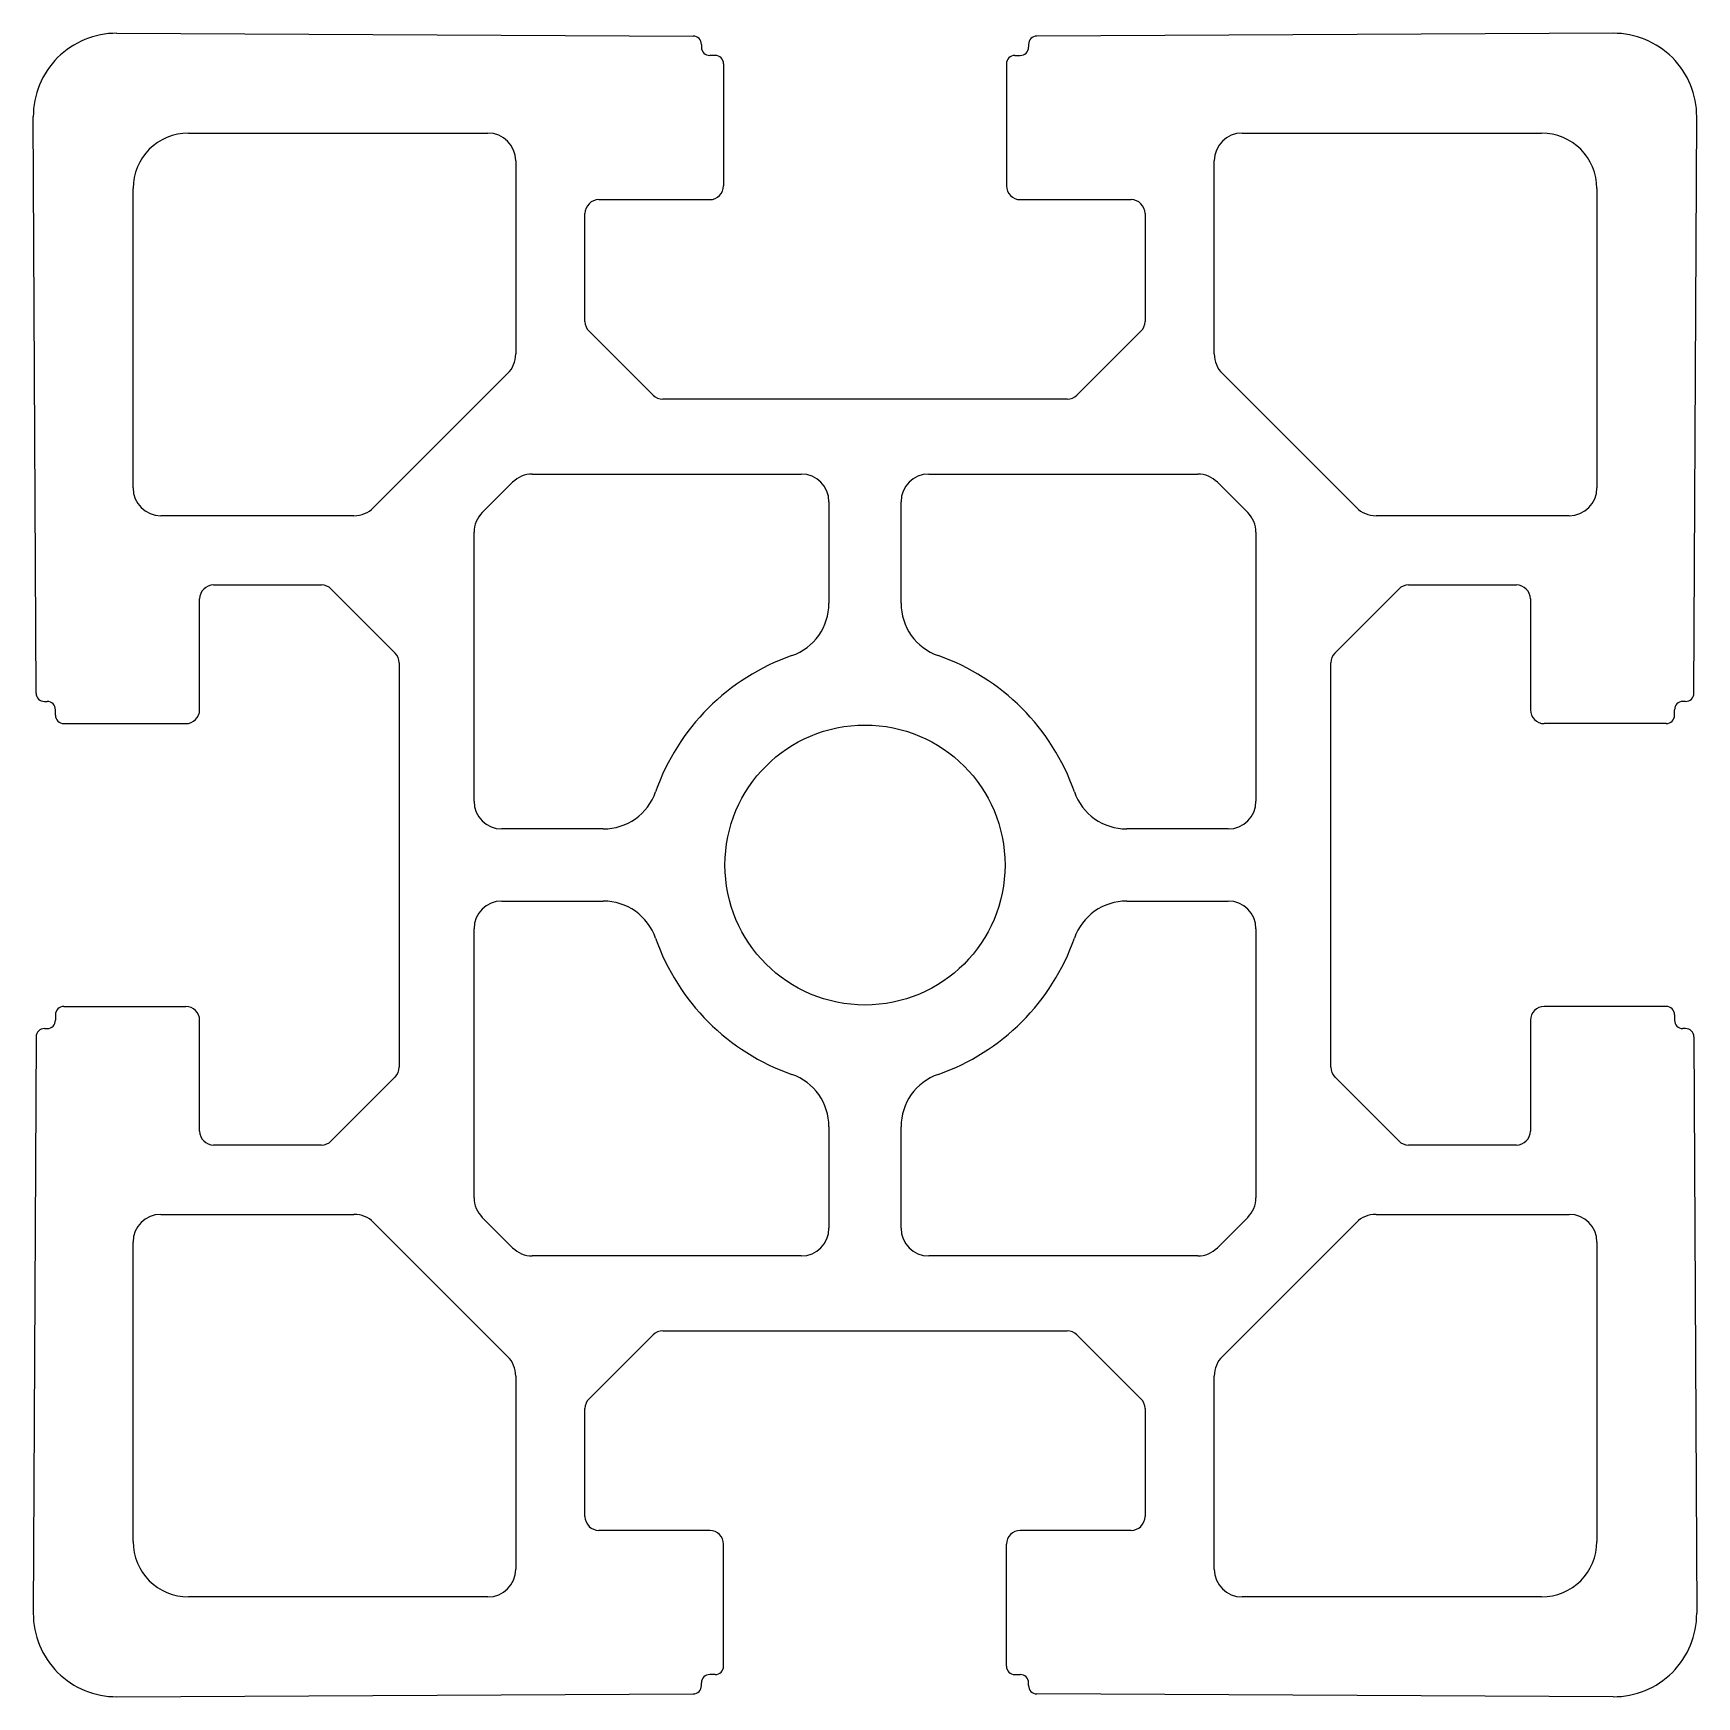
# Model space of a CAD drawing. Extents: x 2077.5 to 2137.5, y 1756.9 to 1816.9.
import ezdxf

# ---------------------------------------------------------------- set-up
doc = ezdxf.new("R2010")
doc.units = 0
doc.layers.get('0').update_dxf_attribs({"linetype": 'CONTINUOUS'})

msp = doc.modelspace()

# ---------------------------------------------------------------- linework, layer by layer
for p, q in [((2080.515, 1816.888), (2101.302, 1816.789)), ((2134.487, 1816.888), (2113.7, 1816.789)), ((2101.601, 1816.489), (2101.601, 1816.388)), ((2113.401, 1816.489), (2113.401, 1816.388)), ((2102.101, 1816.088), (2101.901, 1816.088)), ((2102.401, 1815.788), (2102.401, 1811.388)), ((2112.601, 1815.788), (2112.601, 1811.388)), ((2112.901, 1816.088), (2113.101, 1816.088)), ((2077.601, 1793.087), (2077.501, 1813.874)), ((2137.401, 1793.087), (2137.501, 1813.874)), ((2083.101, 1813.288), (2093.901, 1813.288)), ((2121.101, 1813.288), (2131.901, 1813.288)), ((2094.901, 1812.288), (2094.901, 1805.32)), ((2120.101, 1805.32), (2120.101, 1812.288)), ((2081.101, 1800.488), (2081.101, 1811.288)), ((2097.901, 1810.888), (2101.901, 1810.888)), ((2113.101, 1810.888), (2117.101, 1810.888)), ((2133.901, 1811.288), (2133.901, 1800.488)), ((2097.401, 1806.495), (2097.401, 1810.388)), ((2117.601, 1810.388), (2117.601, 1806.495)), ((2099.855, 1803.835), (2097.547, 1806.142)), ((2117.455, 1806.142), (2115.147, 1803.835)), ((2094.608, 1804.613), (2089.776, 1799.781)), ((2125.226, 1799.781), (2120.394, 1804.613)), ((2114.794, 1803.688), (2100.208, 1803.688)), ((2093.694, 1799.598), (2094.792, 1800.695)), ((2095.499, 1800.988), (2105.201, 1800.988)), ((2109.801, 1800.988), (2119.503, 1800.988)), ((2120.21, 1800.695), (2121.308, 1799.598)), ((2089.069, 1799.488), (2082.101, 1799.488)), ((2106.201, 1799.988), (2106.201, 1796.328)), ((2108.801, 1796.328), (2108.801, 1799.988)), ((2132.901, 1799.488), (2125.933, 1799.488)), ((2093.401, 1789.188), (2093.401, 1798.891)), ((2121.601, 1798.891), (2121.601, 1789.188)), ((2083.501, 1792.488), (2083.501, 1796.488)), ((2084.001, 1796.988), (2087.894, 1796.988)), ((2088.247, 1796.842), (2090.555, 1794.535)), ((2124.447, 1794.535), (2126.755, 1796.842)), ((2127.108, 1796.988), (2131.001, 1796.988)), ((2131.501, 1796.488), (2131.501, 1792.488)), ((2090.701, 1794.181), (2090.701, 1779.595)), ((2124.301, 1779.595), (2124.301, 1794.181)), ((2077.901, 1792.788), (2078.001, 1792.788)), ((2078.301, 1792.288), (2078.301, 1792.488)), ((2136.701, 1792.288), (2136.701, 1792.488)), ((2137.101, 1792.788), (2137.001, 1792.788)), ((2078.601, 1791.988), (2083.001, 1791.988)), ((2136.401, 1791.988), (2132.001, 1791.988)), ((2098.061, 1788.188), (2094.401, 1788.188)), ((2120.601, 1788.188), (2116.941, 1788.188)), ((2094.401, 1785.588), (2098.061, 1785.588)), ((2116.941, 1785.588), (2120.601, 1785.588)), ((2093.401, 1774.886), (2093.401, 1784.588)), ((2121.601, 1784.588), (2121.601, 1774.886)), ((2078.301, 1781.488), (2078.301, 1781.288)), ((2078.601, 1781.788), (2083.001, 1781.788)), ((2136.401, 1781.788), (2132.001, 1781.788)), ((2136.701, 1781.488), (2136.701, 1781.288)), ((2077.901, 1780.988), (2078.001, 1780.988)), ((2083.501, 1777.288), (2083.501, 1781.288)), ((2131.501, 1781.288), (2131.501, 1777.288)), ((2137.101, 1780.988), (2137.001, 1780.988)), ((2077.601, 1780.69), (2077.501, 1759.903)), ((2137.401, 1780.69), (2137.501, 1759.903)), ((2090.555, 1779.242), (2088.247, 1776.935)), ((2126.755, 1776.935), (2124.447, 1779.242)), ((2106.201, 1777.449), (2106.201, 1773.788)), ((2108.801, 1773.788), (2108.801, 1777.449)), ((2087.894, 1776.788), (2084.001, 1776.788)), ((2131.001, 1776.788), (2127.108, 1776.788)), ((2082.101, 1774.288), (2089.069, 1774.288)), ((2125.933, 1774.288), (2132.901, 1774.288)), ((2089.776, 1773.995), (2094.608, 1769.164)), ((2094.792, 1773.081), (2093.694, 1774.179)), ((2121.308, 1774.179), (2120.21, 1773.081)), ((2120.394, 1769.164), (2125.226, 1773.995)), ((2081.101, 1762.488), (2081.101, 1773.288)), ((2133.901, 1773.288), (2133.901, 1762.488)), ((2105.201, 1772.788), (2095.499, 1772.788)), ((2119.503, 1772.788), (2109.801, 1772.788)), ((2100.208, 1770.088), (2114.794, 1770.088)), ((2097.547, 1767.635), (2099.855, 1769.942)), ((2115.147, 1769.942), (2117.455, 1767.635)), ((2094.901, 1768.456), (2094.901, 1761.488)), ((2120.101, 1761.488), (2120.101, 1768.456)), ((2097.401, 1763.388), (2097.401, 1767.281)), ((2117.601, 1767.281), (2117.601, 1763.388)), ((2101.901, 1762.888), (2097.901, 1762.888)), ((2117.101, 1762.888), (2113.101, 1762.888)), ((2102.401, 1757.988), (2102.401, 1762.388)), ((2112.601, 1757.988), (2112.601, 1762.388)), ((2093.901, 1760.488), (2083.101, 1760.488)), ((2131.901, 1760.488), (2121.101, 1760.488)), ((2102.101, 1757.688), (2101.901, 1757.688)), ((2112.901, 1757.688), (2113.101, 1757.688)), ((2080.515, 1756.888), (2101.302, 1756.988)), ((2101.601, 1757.288), (2101.601, 1757.388)), ((2113.401, 1757.288), (2113.401, 1757.388)), ((2134.487, 1756.888), (2113.7, 1756.988))]:
    msp.add_line(p, q)
msp.add_circle((2107.501, 1786.888), 5.05)
for centre, radius, start, end in [((2080.501, 1813.888), 3, 89.7252, 180.2748), ((2134.501, 1813.888), 3, 359.7252, 90.2748), ((2101.301, 1816.489), 0.3, 0, 89.7252), ((2101.901, 1816.388), 0.3, 180, 270), ((2113.101, 1816.388), 0.3, 270, 360), ((2113.701, 1816.489), 0.3, 90.2748, 180), ((2102.101, 1815.788), 0.3, 0, 90), ((2112.901, 1815.788), 0.3, 90, 180), ((2083.101, 1811.288), 2, 90, 180), ((2093.901, 1812.288), 1, 0, 90), ((2121.101, 1812.288), 1, 90, 180), ((2131.901, 1811.288), 2, 0, 90), ((2097.901, 1810.388), 0.5, 90, 180), ((2101.901, 1811.388), 0.5, 270, 360), ((2113.101, 1811.388), 0.5, 180, 270), ((2117.101, 1810.388), 0.5, 0, 90), ((2097.901, 1806.495), 0.5, 180, 225), ((2117.101, 1806.495), 0.5, 315, 360), ((2093.901, 1805.32), 1, 315, 0), ((2121.101, 1805.32), 1, 180, 225), ((2100.208, 1804.188), 0.5, 225, 270), ((2114.794, 1804.188), 0.5, 270, 315), ((2095.499, 1799.988), 1, 90, 135), ((2105.201, 1799.988), 1, 0, 90), ((2109.801, 1799.988), 1, 90, 180), ((2119.503, 1799.988), 1, 45, 90), ((2082.101, 1800.488), 1, 180, 270), ((2132.901, 1800.488), 1, 270, 0), ((2089.069, 1800.488), 1, 270, 315), ((2094.401, 1798.891), 1, 135, 180), ((2120.601, 1798.891), 1, 0, 45), ((2125.933, 1800.488), 1, 225, 270), ((2084.001, 1796.488), 0.5, 90, 180), ((2087.894, 1796.488), 0.5, 45, 90), ((2127.108, 1796.488), 0.5, 90, 135), ((2131.001, 1796.488), 0.5, 0, 90), ((2104.201, 1796.328), 2, 289.26878, 0), ((2110.801, 1796.328), 2, 180, 250.73122), ((2090.201, 1794.181), 0.5, 0, 45), ((2107.501, 1786.888), 8, 109.26878, 160.73122), ((2107.501, 1786.888), 8, 19.26878, 70.73122), ((2124.801, 1794.181), 0.5, 135, 180), ((2077.901, 1793.088), 0.3, 180.2748, 270), ((2137.101, 1793.088), 0.3, 270, 359.7252), ((2078.001, 1792.488), 0.3, 0, 90), ((2078.601, 1792.288), 0.3, 180, 270), ((2083.001, 1792.488), 0.5, 270, 360), ((2132.001, 1792.488), 0.5, 180, 270), ((2136.401, 1792.288), 0.3, 270, 0), ((2137.001, 1792.488), 0.3, 90, 180), ((2098.061, 1790.188), 2, 270, 340.73122), ((2116.941, 1790.188), 2, 199.26878, 270), ((2094.401, 1789.188), 1, 180, 270), ((2120.601, 1789.188), 1, 270, 0), ((2094.401, 1784.588), 1, 90, 180), ((2098.061, 1783.588), 2, 19.26878, 90), ((2116.941, 1783.588), 2, 90, 160.73122), ((2120.601, 1784.588), 1, 0, 90), ((2107.501, 1786.888), 8, 199.26878, 250.73122), ((2107.501, 1786.888), 8, 289.26878, 340.73122), ((2078.601, 1781.488), 0.3, 90, 180), ((2083.001, 1781.288), 0.5, 0, 90), ((2132.001, 1781.288), 0.5, 90, 180), ((2136.401, 1781.488), 0.3, 0, 90), ((2077.901, 1780.688), 0.3, 90, 179.7252), ((2078.001, 1781.288), 0.3, 270, 0), ((2137.001, 1781.288), 0.3, 180, 270), ((2137.101, 1780.688), 0.3, 0.2748, 90), ((2090.201, 1779.595), 0.5, 315, 360), ((2104.201, 1777.449), 2, 0, 70.73122), ((2110.801, 1777.449), 2, 109.26878, 180), ((2124.801, 1779.595), 0.5, 180, 225), ((2084.001, 1777.288), 0.5, 180, 270), ((2131.001, 1777.288), 0.5, 270, 0), ((2087.894, 1777.288), 0.5, 270, 315), ((2127.108, 1777.288), 0.5, 225, 270), ((2094.401, 1774.886), 1, 180, 225), ((2120.601, 1774.886), 1, 315, 0), ((2082.101, 1773.288), 1, 90, 180), ((2089.069, 1773.288), 1, 45, 90), ((2125.933, 1773.288), 1, 90, 135), ((2132.901, 1773.288), 1, 0, 90), ((2105.201, 1773.788), 1, 270, 360), ((2109.801, 1773.788), 1, 180, 270), ((2095.499, 1773.788), 1, 225, 270), ((2119.503, 1773.788), 1, 270, 315), ((2100.208, 1769.588), 0.5, 90, 135), ((2114.794, 1769.588), 0.5, 45, 90), ((2093.901, 1768.456), 1, 0, 45), ((2121.101, 1768.456), 1, 135, 180), ((2097.901, 1767.281), 0.5, 135, 180), ((2117.101, 1767.281), 0.5, 0, 45), ((2097.901, 1763.388), 0.5, 180, 270), ((2101.901, 1762.388), 0.5, 0, 90), ((2113.101, 1762.388), 0.5, 90, 180), ((2117.101, 1763.388), 0.5, 270, 0), ((2083.101, 1762.488), 2, 180, 270), ((2131.901, 1762.488), 2, 270, 0), ((2093.901, 1761.488), 1, 270, 0), ((2121.101, 1761.488), 1, 180, 270), ((2080.501, 1759.888), 3, 179.7252, 270.2748), ((2134.501, 1759.888), 3, 269.7252, 0.2748), ((2101.901, 1757.388), 0.3, 90, 180), ((2102.101, 1757.988), 0.3, 270, 0), ((2112.901, 1757.988), 0.3, 180, 270), ((2113.101, 1757.388), 0.3, 0, 90), ((2101.301, 1757.288), 0.3, 270.2748, 0), ((2113.701, 1757.288), 0.3, 180, 269.7252)]:
    msp.add_arc(centre, radius, start, end)

doc.saveas('drawing.dxf')
